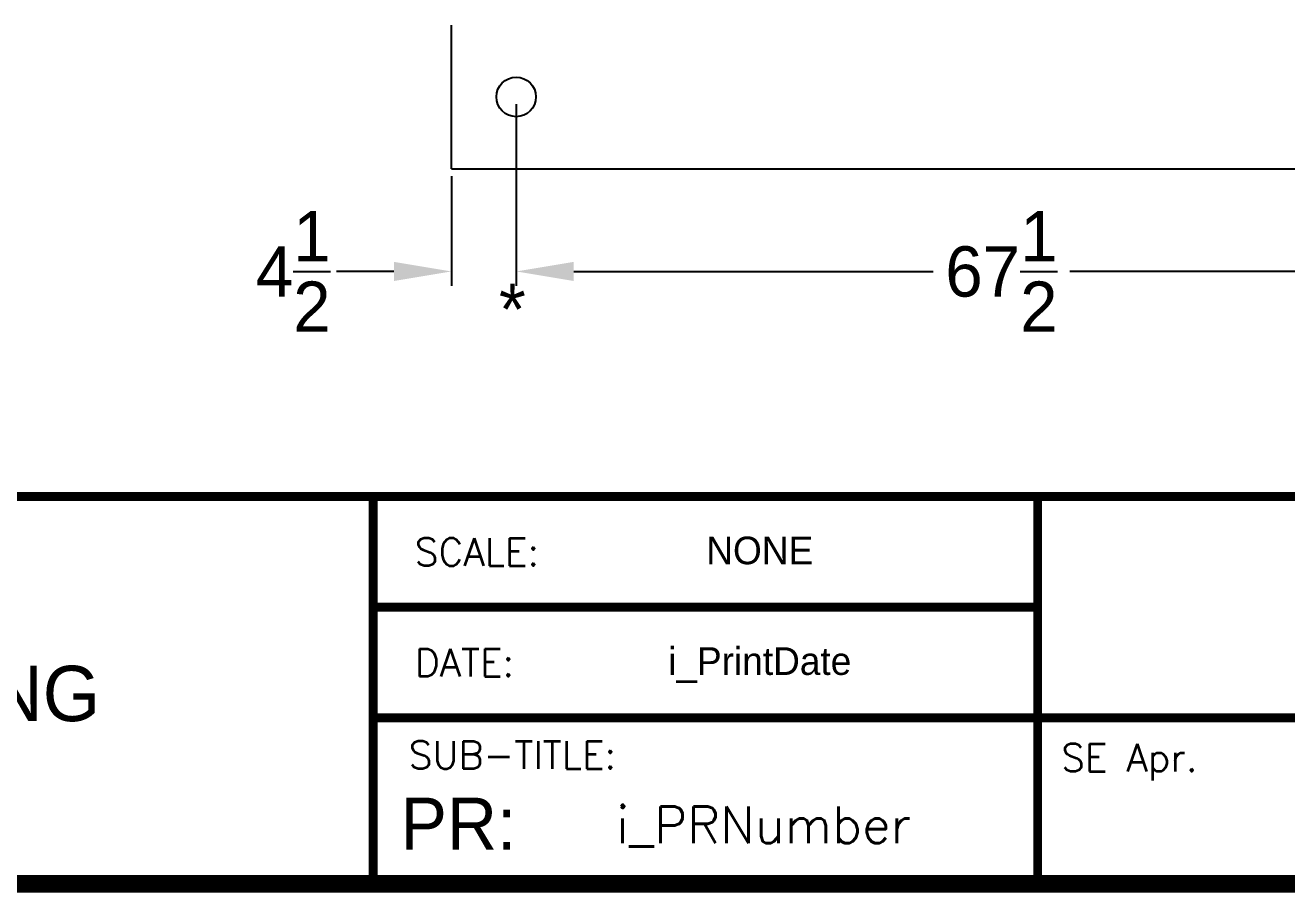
# Model space of a CAD drawing. Header units: inches. Extents: x 3739 to 4246, y 1221 to 1542.
# Drawn here: x 4000.4 to 4088.1, y 1228.2 to 1288.5 of the extents above; entities that cross this region are included whole.
import ezdxf
from ezdxf.enums import TextEntityAlignment as Align

# ---------------------------------------------------------------- set-up
doc = ezdxf.new("R2010")
doc.units = ezdxf.units.IN
doc.header["$MEASUREMENT"] = 0
doc.header["$PDSIZE"] = -1
doc.styles.add('SIMPLEX', font='SIMPLEX')
doc.dimstyles.new('General Dimension', dxfattribs={"dimtxt": 3.5, "dimasz": 4, "dimexe": 1, "dimexo": 0.5, "dimgap": 0.09, "dimtad": 0, "dimtih": 1, "dimtoh": 1, "dimdec": 3, "dimzin": 0, "dimdsep": 46, "dimlunit": 5, "dimtxsty": 'Standard', "dimcen": 0.09, "dimadec": 0, "dimazin": 0, "dimtfac": 1, "dimtdec": 3, "dimtofl": 0, "dimtmove": 0, "dimatfit": 3, "dimfxl": 1, "dimtolj": 1, "dimtzin": 0, "dimarcsym": 0})

# ---------------------------------------------------------------- blocks, each defined once
blk = doc.blocks.new('*D41')
at = {"color": 0, "linetype": 'Continuous', "lineweight": -2}
for p, q in [((4034.528, 1281.66), (4034.528, 1270.397)), ((4030.028, 1278.035), (4030.028, 1270.397)), ((4026.028, 1271.397), (4022.028, 1271.397)), ((4038.528, 1271.397), (4042.528, 1271.397))]:
    blk.add_line(p, q, dxfattribs=at)
at = {"color": 0, "linetype": 'Continuous'}
for points in [[(4026.028, 1272.064), (4026.028, 1270.73), (4030.028, 1271.397)], [(4038.528, 1272.064), (4038.528, 1270.73), (4034.528, 1271.397)]]:
    blk.add_solid(points, dxfattribs=at)
at = {"layer": 'Defpoints', "color": 0, "linetype": 'Continuous'}
for p in [(4034.528, 1282.16), (4030.028, 1278.535), (4030.028, 1271.397)]:
    blk.add_point(p, dxfattribs=at)
at = {"color": 0, "linetype": 'Continuous', "insert": (4019.022, 1271.397), "char_height": 3.5, "attachment_point": 5}
blk.add_mtext('\\A1;4{\\H1x;\\S1/2;}', dxfattribs=at)
blk = doc.blocks.new('*D42')
at = {"color": 0, "linetype": 'Continuous', "lineweight": -2}
for p, q in [((4034.528, 1283.035), (4034.528, 1270.397)), ((4102.005, 1283.035), (4102.005, 1270.397)), ((4038.528, 1271.397), (4063.51, 1271.397)), ((4098.005, 1271.397), (4073.023, 1271.397))]:
    blk.add_line(p, q, dxfattribs=at)
at = {"color": 0, "linetype": 'Continuous'}
for points in [[(4038.528, 1272.064), (4038.528, 1270.73), (4034.528, 1271.397)], [(4098.005, 1272.064), (4098.005, 1270.73), (4102.005, 1271.397)]]:
    blk.add_solid(points, dxfattribs=at)
at = {"layer": 'Defpoints', "color": 0, "linetype": 'Continuous'}
for p in [(4034.528, 1283.535), (4102.005, 1283.535), (4102.005, 1271.397)]:
    blk.add_point(p, dxfattribs=at)
at = {"color": 0, "linetype": 'Continuous', "insert": (4068.267, 1271.397), "char_height": 3.5, "attachment_point": 5}
blk.add_mtext('\\A1;67{\\H1x;\\S1/2;}', dxfattribs=at)

msp = doc.modelspace()

# ---------------------------------------------------------------- linework, layer by layer
at = {"color": 0, "linetype": 'Continuous'}
for q in [(4030.0285, 1288.5352), (4030.0285, 1288.5352), (4173.9813, 1278.5352), (4173.9813, 1278.5352)]:
    msp.add_line((4030.0285, 1278.5352), q, dxfattribs=at)
at = {"color": 0, "linetype": 'Continuous', "lineweight": 20}
for p, q in [((4024.5858, 1255.7377), (4178.5744, 1255.7377)), ((4024.5858, 1228.7897), (4024.5858, 1255.7377)), ((4070.7824, 1255.7377), (4070.7824, 1228.7897)), ((4070.7824, 1248.0383), (4024.5858, 1248.0383)), ((4178.5744, 1240.3389), (4024.5858, 1240.3389))]:
    msp.add_line(p, q, dxfattribs=at)
for points, const_width in [([(3747.4063, 1228.7897), (4240.1698, 1228.7897), (4240.1698, 1536.7669), (3747.4063, 1536.7669), (3747.4063, 1228.7897)], 1.2319), ([(4240.1698, 1255.7377), (3870.5972, 1255.7377), (3870.5972, 1228.7897)], 0.616), ([(4024.5858, 1255.7377), (4024.5858, 1228.7897)], 0.616), ([(4070.7824, 1255.7377), (4070.7824, 1228.7897)], 0.616), ([(4070.7824, 1248.0383), (4024.5858, 1248.0383)], 0.616), ([(4178.5744, 1240.3389), (4024.5858, 1240.3389)], 0.616)]:
    msp.add_lwpolyline(points, dxfattribs=dict(at, const_width=const_width))
at = {"color": 0, "linetype": 'Continuous'}
msp.add_circle((4034.5285, 1283.5352), 1.375, dxfattribs=at)
msp.add_circle((4034.5285, 1283.5352), 1.375, dxfattribs=at)

# ---------------------------------------------------------------- texts
msp.add_text('*', height=3.5821, dxfattribs=at).set_placement((4033.3311, 1266.9701))
at = {"color": 0, "linetype": 'Continuous', "lineweight": 20, "style": 'SIMPLEX'}
for s, p in [('SCALE:', (4027.4731, 1250.9256)), ('DATE:', (4027.4731, 1243.2262)), ('SUB-TITLE:', (4027.056, 1236.7969)), ('SE Apr.', (4072.419, 1236.618))]:
    msp.add_text(s, height=1.92486, dxfattribs=at).set_placement(p)
at = {"color": 0, "linetype": 'Continuous', "lineweight": 20}
for s, height, p in [('NONE', 1.92486, (4051.4624, 1251.0273)), ('i_PrintDate', 1.924857, (4051.4624, 1243.3279)), ('UNIT DRAWING', 3.849715, (3986.4525, 1240.1129))]:
    msp.add_text(s, height=height, dxfattribs=at).set_placement(p, align=Align.CENTER)
msp.add_text('PR:', height=3.60911, dxfattribs=at).set_placement((4034.5392, 1231.1809), align=Align.RIGHT)
at = {"color": 0, "linetype": 'Continuous', "lineweight": 20, "style": 'SIMPLEX'}
msp.add_text('i_PRNumber', height=2.55621, dxfattribs=at).set_placement((4051.7324, 1231.6257), align=Align.CENTER)

# ---------------------------------------------------------------- dimensions: what is measured, and where the dimension line sits
at = {"color": 0, "linetype": 'Continuous'}
for base, p1, p2, picture, middle in [((4102.0049, 1271.3969), (4034.5285, 1283.5352), (4102.0049, 1283.5352), '*D42', (4068.2667, 1271.3969)), ((4030.0285, 1271.3969), (4034.5285, 1282.1602), (4030.0285, 1278.5352), '*D41', (4019.0218, 1271.3969))]:
    dim = msp.add_linear_dim(base=base, p1=p1, p2=p2, dimstyle='General Dimension', dxfattribs=at)
    dim.commit()
    dim.dimension.update_dxf_attribs({"geometry": picture, "text_midpoint": middle})

doc.saveas('drawing.dxf')
